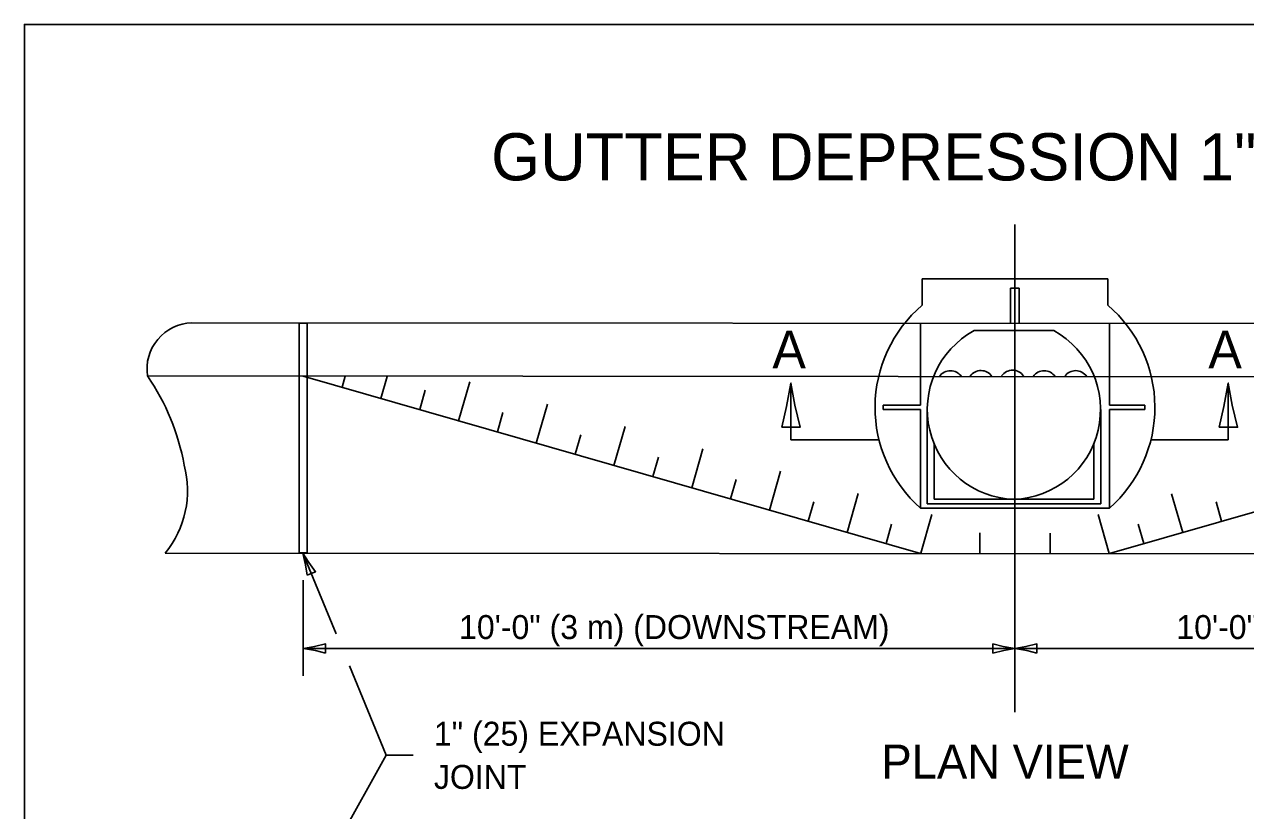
# Model space of a CAD drawing. Extents: x 2261449 to 2262079, y -3123681 to -3123281.
# Drawn here: x 2261448.7 to 2261604, y -3123380.6 to -3123280.6 of the extents above; entities that cross this region are included whole.
import ezdxf

# ---------------------------------------------------------------- set-up
doc = ezdxf.new("R2010")
doc.units = 0
for name, color, linetype in [('Default', 7, 'Continuous'), ('RD_Pr_Roadway_Dimensions', 7, 'Continuous'), ('RD_Pr_Roadway_Items', 7, 'Continuous'), ('RD_Pr_Roadway_Notes', 7, 'Continuous'), ('SH_General_Details', 7, 'Continuous')]:
    doc.layers.add(name, color=color, linetype=linetype)

msp = doc.modelspace()

# ---------------------------------------------------------------- linework, layer by layer
at = {"layer": 'Default'}
msp.add_lwpolyline([(2261448.69, -3123680.56), (2262078.69, -3123680.56), (2262078.69, -3123280.56), (2261448.69, -3123280.56)], close=True, dxfattribs=at)
at = {"layer": 'RD_Pr_Roadway_Dimensions'}
for p, q in [((2261574.7, -3123306), (2261574.7, -3123368.04)), ((2261484.15, -3123351.27), (2261484.15, -3123363.4)), ((2261484.21, -3123359.94), (2261574.7, -3123359.94)), ((2261574.7, -3123359.94), (2261665.25, -3123359.94))]:
    msp.add_line(p, q, dxfattribs=at)
for points in [[(2261487.01, -3123360.53), (2261487.01, -3123359.94), (2261487.01, -3123359.35), (2261485.61, -3123359.7), (2261484.21, -3123359.94), (2261485.7, -3123360.21)], [(2261571.9, -3123359.35), (2261571.9, -3123359.94), (2261571.9, -3123360.53), (2261573.3, -3123360.18), (2261574.7, -3123359.94), (2261573.2, -3123359.67)], [(2261577.5, -3123360.53), (2261577.5, -3123359.94), (2261577.5, -3123359.35), (2261576.1, -3123359.7), (2261574.7, -3123359.94), (2261576.19, -3123360.21)]]:
    msp.add_lwpolyline(points, close=True, dxfattribs=at)
at = {"layer": 'RD_Pr_Roadway_Items'}
for p, q in [((2261562.88, -3123312.91), (2261586.52, -3123312.91)), ((2261562.88, -3123312.91), (2261562.88, -3123316.29)), ((2261575.25, -3123314.1), (2261574.13, -3123314.1)), ((2261574.13, -3123318.61), (2261574.13, -3123314.1)), ((2261575.25, -3123318.61), (2261575.25, -3123314.1)), ((2261586.52, -3123312.91), (2261586.52, -3123316.29)), ((2261469.97, -3123318.53), (2261679.42, -3123318.66)), ((2261562.69, -3123328.98), (2261562.69, -3123318.6)), ((2261586.71, -3123328.98), (2261586.71, -3123318.63)), ((2261569.5, -3123319.51), (2261579.63, -3123319.51)), ((2261464.34, -3123325.28), (2261685.06, -3123325.42)), ((2261484.15, -3123325.29), (2261562.69, -3123347.86)), ((2261489.09, -3123326.71), (2261489.5, -3123325.29)), ((2261494.03, -3123328.13), (2261494.84, -3123325.33)), ((2261503.92, -3123330.98), (2261505.34, -3123326.03)), ((2261664.9, -3123325.41), (2261586.71, -3123347.88)), ((2261498.97, -3123329.55), (2261499.68, -3123327.08)), ((2261508.86, -3123332.39), (2261509.57, -3123329.92)), ((2261513.8, -3123333.82), (2261515.22, -3123328.87)), ((2261557.92, -3123329.54), (2261557.92, -3123328.98)), ((2261557.92, -3123328.98), (2261562.69, -3123328.98)), ((2261562.69, -3123329.54), (2261557.92, -3123329.54)), ((2261562.69, -3123342.1), (2261562.69, -3123329.54)), ((2261563.55, -3123329.54), (2261563.55, -3123341.55)), ((2261585.61, -3123329.54), (2261585.61, -3123341.55)), ((2261591.23, -3123328.98), (2261586.71, -3123328.98)), ((2261586.71, -3123342.1), (2261586.71, -3123329.54)), ((2261586.71, -3123329.54), (2261591.23, -3123329.54)), ((2261591.23, -3123329.54), (2261591.23, -3123328.98)), ((2261518.75, -3123335.23), (2261519.46, -3123332.76)), ((2261523.69, -3123336.66), (2261525.11, -3123331.71)), ((2261533.58, -3123339.5), (2261535, -3123334.55)), ((2261564.41, -3123333.88), (2261564.41, -3123340.96)), ((2261584.74, -3123333.83), (2261584.74, -3123340.96)), ((2261528.63, -3123338.07), (2261529.35, -3123335.6)), ((2261543.46, -3123342.34), (2261544.88, -3123337.39)), ((2261538.52, -3123340.91), (2261539.23, -3123338.44)), ((2261553.35, -3123345.18), (2261554.77, -3123340.24)), ((2261596.05, -3123345.19), (2261594.62, -3123340.25)), ((2261548.41, -3123343.75), (2261549.12, -3123341.28)), ((2261562.69, -3123342.1), (2261586.71, -3123342.1)), ((2261563.55, -3123341.55), (2261585.61, -3123341.55)), ((2261564.41, -3123340.96), (2261584.74, -3123340.96)), ((2261600.99, -3123343.76), (2261600.28, -3123341.29)), ((2261562.71, -3123347.82), (2261564.13, -3123342.88)), ((2261586.69, -3123347.84), (2261585.27, -3123342.9)), ((2261558.3, -3123346.59), (2261559.01, -3123344.12)), ((2261570.23, -3123347.82), (2261570.23, -3123345.25)), ((2261579.16, -3123347.84), (2261579.16, -3123345.27)), ((2261591.1, -3123346.6), (2261590.39, -3123344.13)), ((2261466.58, -3123347.8), (2261682.82, -3123347.94))]:
    msp.add_line(p, q, dxfattribs=at)
msp.add_lwpolyline([(2261483.63, -3123318.54), (2261484.66, -3123318.54), (2261484.66, -3123347.77), (2261483.63, -3123347.77)], close=True, dxfattribs=at)
for centre, radius, start, end in [((2261574, -3123329.28), 17.1, 130.5592, 228.5914), ((2261575.4, -3123329.28), 17.1, 311.4086, 49.4408), ((2261470.16, -3123324.4), 5.88, 91.7719, 188.534), ((2261574.99, -3123329.55), 11.44, 118.6798, 267.9043), ((2261574.14, -3123329.55), 11.44, 272.1412, 61.3202), ((2261440.64, -3123341.68), 28.82, 10.0808, 34.6919), ((2261566.48, -3123326.3), 1.69, 33.9355, 144.9585), ((2261570.37, -3123326.28), 1.69, 33.9355, 144.9585), ((2261574.39, -3123326.23), 1.69, 33.9355, 144.9585), ((2261578.4, -3123326.3), 1.69, 33.9355, 144.9585), ((2261582.42, -3123326.29), 1.69, 33.9355, 144.9585), ((2261456.93, -3123339.84), 12.51, 320.4945, 14.83)]:
    msp.add_arc(centre, radius, start, end, dxfattribs=at)
at = {"layer": 'RD_Pr_Roadway_Notes'}
for p, q in [((2261546.2, -3123333.42), (2261546.2, -3123326.19)), ((2261601.84, -3123333.42), (2261601.84, -3123326.19)), ((2261546.2, -3123333.42), (2261557.33, -3123333.42)), ((2261592.02, -3123333.42), (2261601.84, -3123333.42)), ((2261488.34, -3123358.07), (2261484.11, -3123347.81)), ((2261494.72, -3123373.53), (2261490.03, -3123362.16)), ((2261494.72, -3123373.53), (2261482.86, -3123394.8)), ((2261498.13, -3123373.53), (2261494.72, -3123373.53))]:
    msp.add_line(p, q, dxfattribs=at)
for points in [[(2261545.03, -3123331.79), (2261546.2, -3123331.79), (2261547.37, -3123331.79), (2261546.68, -3123328.99), (2261546.2, -3123326.19), (2261545.65, -3123329.18)], [(2261600.66, -3123331.79), (2261601.84, -3123331.79), (2261603.01, -3123331.79), (2261602.32, -3123328.99), (2261601.84, -3123326.19), (2261601.29, -3123329.18)], [(2261484.64, -3123350.62), (2261485.18, -3123350.4), (2261485.72, -3123350.17), (2261484.87, -3123349.01), (2261484.11, -3123347.81), (2261484.43, -3123349.29)]]:
    msp.add_lwpolyline(points, close=True, dxfattribs=at)
at = {"layer": 'SH_General_Details'}
msp.add_line((2261665.25, -3123325.31), (2261586.71, -3123347.88), dxfattribs=at)

# ---------------------------------------------------------------- texts
at = {"layer": 'RD_Pr_Roadway_Dimensions'}
for s, p in [('10\'-0" (3 m) (DOWNSTREAM)', (2261503.98, -3123358.74)), ('10\'-0" (3 m) (UPSTREAM)', (2261595.23, -3123358.74))]:
    msp.add_text(s, height=3.048, dxfattribs=at).set_placement(p)
at = {"layer": 'RD_Pr_Roadway_Notes'}
for s, height, p in [('GUTTER DEPRESSION 1" (25mm)', 6, (2261508.06, -3123300.4)), ('A', 4.8, (2261543.83, -3123324.32)), ('A', 4.8, (2261599.29, -3123324.32)), ('1" (25) EXPANSION', 3.048, (2261500.78, -3123372.31)), ('PLAN VIEW', 4.32, (2261557.71, -3123376.49)), ('JOINT', 3.048, (2261500.78, -3123377.8))]:
    msp.add_text(s, height=height, dxfattribs=at).set_placement(p)

doc.saveas('drawing.dxf')
